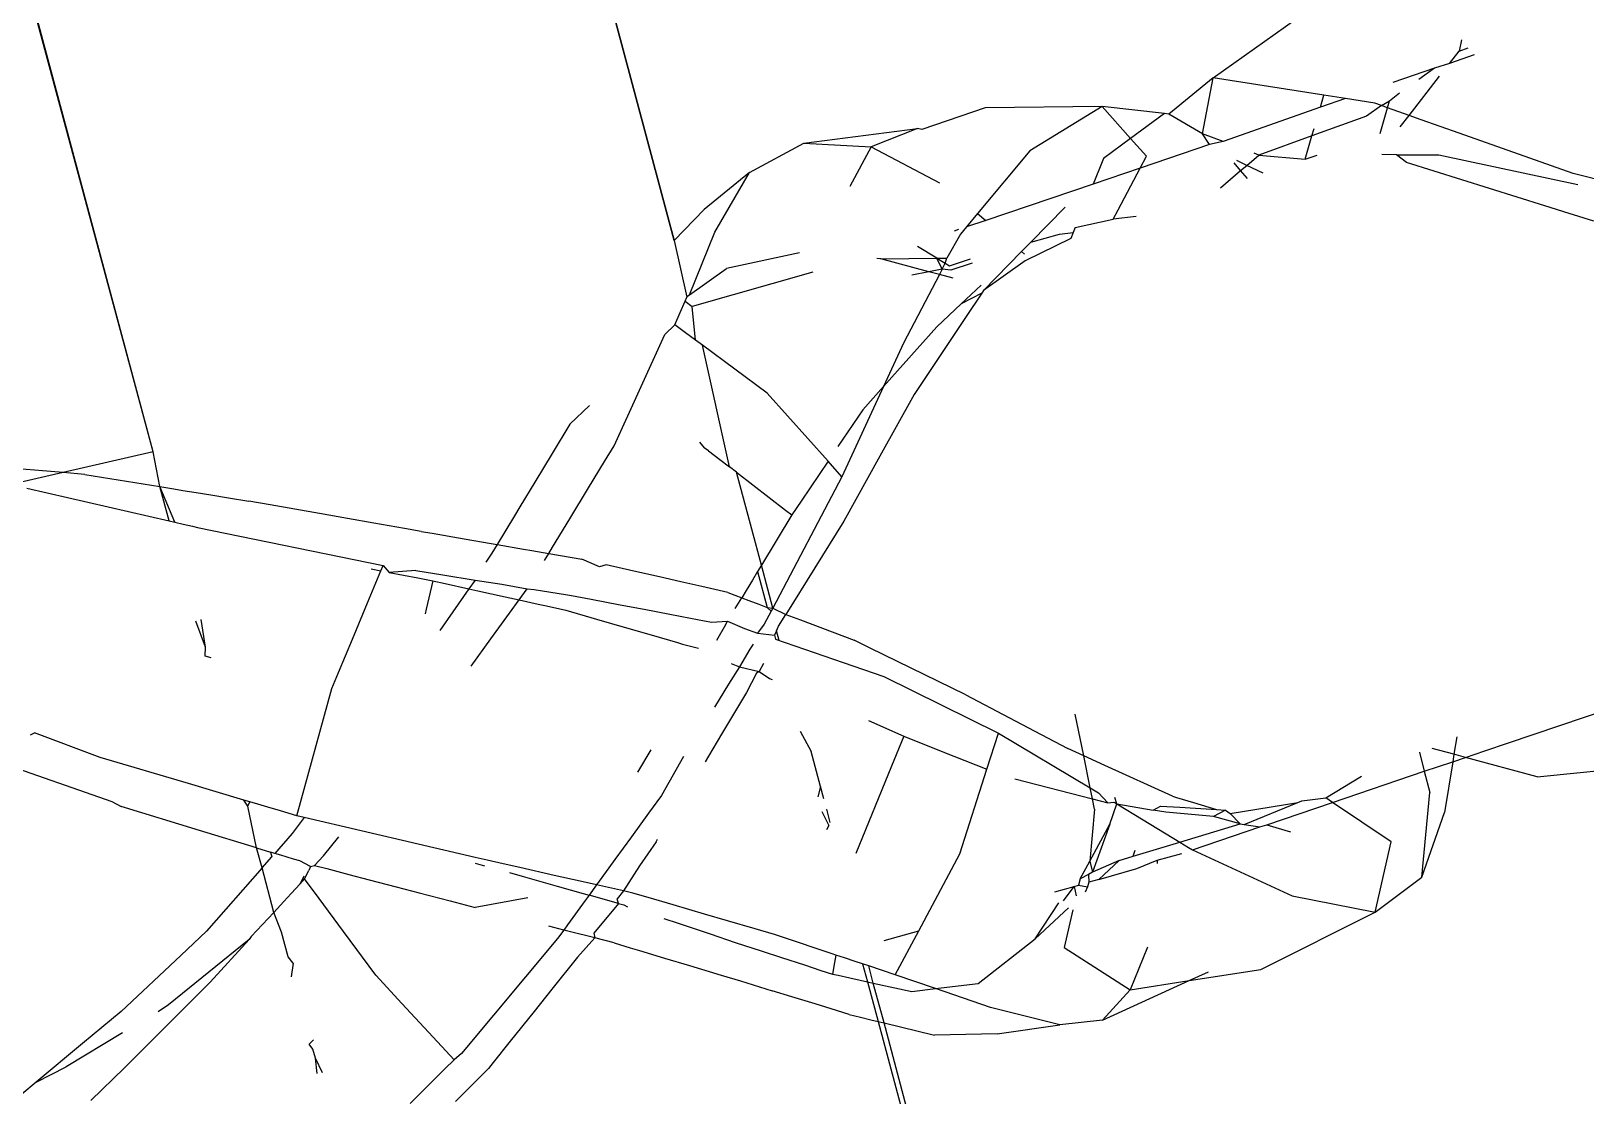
# Model space of a CAD drawing. Header units: inches. Extents: x 3324238 to 135265466, y -1036581 to 20094598.
# Drawn here: x 3354735.562 to 3354736.128, y -519091.493 to -519091.105 of the extents above; entities that cross this region are included whole.
import ezdxf

# ---------------------------------------------------------------- set-up
doc = ezdxf.new("R2010")
doc.units = ezdxf.units.IN
doc.header["$MEASUREMENT"] = 0

msp = doc.modelspace()

# ---------------------------------------------------------------- linework, layer by layer
for p, q in [((3354735.34453, -519089.49749, 0.00267), (3354735.79596, -519091.18153, 0.00267)), ((3354735.79596, -519091.18153, 0.00267), (3354735.34555, -519089.49752, 0.00267)), ((3354735.6064, -519091.2584, 0.00267), (3354735.14001, -519089.51456, 0.00267)), ((3354735.6064, -519091.2584, 0.00267), (3354735.13862, -519089.52008, 0.00267)), ((3354735.99191, -519091.12234, 0.00267), (3354736.02582, -519091.09842, 0.00267)), ((3354736.08226, -519091.10852, 0.00267), (3354736.08144, -519091.11268, 0.00267)), ((3354736.07794, -519091.11718, 0.00267), (3354736.08144, -519091.11268, 0.00267)), ((3354736.08689, -519091.11407, 0.00267), (3354736.07794, -519091.11718, 0.00267)), ((3354736.08144, -519091.11268, 0.00267), (3354736.08475, -519091.1115, 0.00267)), ((3354736.07251, -519091.11894, 0.00267), (3354736.05733, -519091.12409, 0.00267)), ((3354736.07251, -519091.11894, 0.00267), (3354736.06677, -519091.12297, 0.00267)), ((3354736.07794, -519091.11718, 0.00267), (3354736.07251, -519091.11894, 0.00267)), ((3354735.99191, -519091.12234, 0.00267), (3354735.9759, -519091.13557, 0.00267)), ((3354735.98805, -519091.14275, 0.00267), (3354735.99191, -519091.12234, 0.00267)), ((3354736.03222, -519091.12871, 0.00267), (3354735.99191, -519091.12234, 0.00267)), ((3354736.06321, -519091.13606, 0.00267), (3354736.07429, -519091.12185, 0.00267)), ((3354736.03096, -519091.13302, 0.00267), (3354736.03222, -519091.12871, 0.00267)), ((3354736.04004, -519091.12994, 0.00267), (3354736.03096, -519091.13302, 0.00267)), ((3354736.04004, -519091.12994, 0.00267), (3354736.03222, -519091.12871, 0.00267)), ((3354736.05073, -519091.13163, 0.00267), (3354736.04004, -519091.12994, 0.00267)), ((3354736.05318, -519091.1325, 0.00267), (3354736.05612, -519091.13082, 0.00267)), ((3354736.05542, -519091.1333, 0.00267), (3354736.05612, -519091.13082, 0.00267)), ((3354736.05612, -519091.13082, 0.00267), (3354736.05977, -519091.12788, 0.00267)), ((3354735.90899, -519091.13334, 0.00267), (3354735.886, -519091.1412, 0.00267)), ((3354735.95162, -519091.13282, 0.00267), (3354735.90899, -519091.13334, 0.00267)), ((3354735.95162, -519091.13282, 0.00267), (3354735.92524, -519091.14896, 0.00267)), ((3354735.96194, -519091.14445, 0.00267), (3354735.95162, -519091.13282, 0.00267)), ((3354735.97423, -519091.13538, 0.00267), (3354735.95162, -519091.13282, 0.00267)), ((3354735.97423, -519091.13538, 0.00267), (3354735.96194, -519091.14445, 0.00267)), ((3354735.9759, -519091.13557, 0.00267), (3354735.97423, -519091.13538, 0.00267)), ((3354735.98805, -519091.14275, 0.00267), (3354735.9759, -519091.13557, 0.00267)), ((3354736.03096, -519091.13302, 0.00267), (3354735.99562, -519091.14561, 0.00267)), ((3354736.04774, -519091.13632, 0.00267), (3354736.02791, -519091.14349, 0.00267)), ((3354736.05318, -519091.1325, 0.00267), (3354736.04774, -519091.13632, 0.00267)), ((3354736.05318, -519091.1325, 0.00267), (3354736.05073, -519091.13163, 0.00267)), ((3354736.05275, -519091.14268, 0.00267), (3354736.05542, -519091.1333, 0.00267)), ((3354736.05542, -519091.1333, 0.00267), (3354736.05318, -519091.1325, 0.00267)), ((3354736.06321, -519091.13606, 0.00267), (3354736.05542, -519091.1333, 0.00267)), ((3354736.05996, -519091.14023, 0.00267), (3354736.06321, -519091.13606, 0.00267)), ((3354736.06764, -519091.13763, 0.00267), (3354736.06321, -519091.13606, 0.00267)), ((3354735.84303, -519091.14611, 0.00267), (3354735.88439, -519091.14088, 0.00267)), ((3354735.88439, -519091.14088, 0.00267), (3354735.86762, -519091.14748, 0.00267)), ((3354735.886, -519091.1412, 0.00267), (3354735.88439, -519091.14088, 0.00267)), ((3354736.02791, -519091.14349, 0.00267), (3354736.0287, -519091.14078, 0.00267)), ((3354736.08144, -519091.14253, 0.00267), (3354736.06764, -519091.13763, 0.00267)), ((3354736.12285, -519091.15723, 0.00267), (3354736.08144, -519091.14253, 0.00267)), ((3354735.82336, -519091.15682, 0.00267), (3354735.84303, -519091.14611, 0.00267)), ((3354735.84303, -519091.14611, 0.00267), (3354735.86762, -519091.14748, 0.00267)), ((3354735.86762, -519091.14748, 0.00267), (3354735.85983, -519091.16191, 0.00267)), ((3354735.86762, -519091.14748, 0.00267), (3354735.89244, -519091.16058, 0.00267)), ((3354735.96194, -519091.14445, 0.00267), (3354735.95205, -519091.15175, 0.00267)), ((3354735.96767, -519091.15091, 0.00267), (3354735.96194, -519091.14445, 0.00267)), ((3354735.99069, -519091.14666, 0.00267), (3354735.9654, -519091.15523, 0.00267)), ((3354735.99562, -519091.14561, 0.00267), (3354735.98805, -519091.14275, 0.00267)), ((3354735.99069, -519091.14666, 0.00267), (3354735.98805, -519091.14275, 0.00267)), ((3354735.99562, -519091.14561, 0.00267), (3354735.99069, -519091.14666, 0.00267)), ((3354736.02791, -519091.14349, 0.00267), (3354736.00855, -519091.15048, 0.00267)), ((3354736.02544, -519091.15193, 0.00267), (3354736.02791, -519091.14349, 0.00267)), ((3354735.92524, -519091.14896, 0.00267), (3354735.9063, -519091.17172, 0.00267)), ((3354735.95205, -519091.15175, 0.00267), (3354735.94826, -519091.16103, 0.00267)), ((3354735.9654, -519091.15523, 0.00267), (3354735.96767, -519091.15091, 0.00267)), ((3354736.00194, -519091.15612, 0.00267), (3354735.99955, -519091.1533, 0.00267)), ((3354736.00417, -519091.15422, 0.00267), (3354736.00052, -519091.15248, 0.00267)), ((3354736.00417, -519091.15422, 0.00267), (3354736.00855, -519091.15048, 0.00267)), ((3354736.00855, -519091.15048, 0.00267), (3354736.00687, -519091.14985, 0.00267)), ((3354736.00855, -519091.15048, 0.00267), (3354736.02544, -519091.15193, 0.00267)), ((3354736.02544, -519091.15193, 0.00267), (3354736.02978, -519091.15046, 0.00267)), ((3354736.05867, -519091.15043, 0.00267), (3354736.05331, -519091.15031, 0.00267)), ((3354736.05867, -519091.15043, 0.00267), (3354736.06724, -519091.15042, 0.00267)), ((3354736.06233, -519091.15314, 0.00267), (3354736.05867, -519091.15043, 0.00267)), ((3354736.11263, -519091.16894, 0.00267), (3354736.06233, -519091.15314, 0.00267)), ((3354736.06724, -519091.15042, 0.00267), (3354736.07405, -519091.15041, 0.00267)), ((3354736.07405, -519091.15041, 0.00267), (3354736.12461, -519091.16124, 0.00267)), ((3354735.82336, -519091.15682, 0.00267), (3354735.80684, -519091.17029, 0.00267)), ((3354735.81066, -519091.17854, 0.00267), (3354735.82336, -519091.15682, 0.00267)), ((3354735.9654, -519091.15523, 0.00267), (3354735.94826, -519091.16103, 0.00267)), ((3354735.95746, -519091.17036, 0.00267), (3354735.9654, -519091.15523, 0.00267)), ((3354735.99461, -519091.16237, 0.00267), (3354736.00194, -519091.15612, 0.00267)), ((3354736.00194, -519091.15612, 0.00267), (3354736.00417, -519091.15422, 0.00267)), ((3354736.00443, -519091.15904, 0.00267), (3354736.00194, -519091.15612, 0.00267)), ((3354736.0102, -519091.15709, 0.00267), (3354736.00417, -519091.15422, 0.00267)), ((3354736.1369, -519091.16073, 0.00267), (3354736.12285, -519091.15723, 0.00267)), ((3354735.94826, -519091.16103, 0.00267), (3354735.90922, -519091.17426, 0.00267)), ((3354735.80684, -519091.17029, 0.00267), (3354735.79596, -519091.18153, 0.00267)), ((3354735.93813, -519091.1694, 0.00267), (3354735.92568, -519091.18213, 0.00267)), ((3354735.95564, -519091.17384, 0.00267), (3354735.95746, -519091.17036, 0.00267)), ((3354736.12151, -519091.17173, 0.00267), (3354736.11263, -519091.16894, 0.00267)), ((3354735.9063, -519091.17172, 0.00267), (3354735.90222, -519091.17663, 0.00267)), ((3354735.90922, -519091.17426, 0.00267), (3354735.90222, -519091.17663, 0.00267)), ((3354735.9063, -519091.17172, 0.00267), (3354735.90922, -519091.17426, 0.00267)), ((3354735.94179, -519091.17687, 0.00267), (3354735.95564, -519091.17384, 0.00267)), ((3354735.9639, -519091.17278, 0.00267), (3354735.95564, -519091.17384, 0.00267)), ((3354736.13047, -519091.17455, 0.00267), (3354736.12151, -519091.17173, 0.00267)), ((3354735.79596, -519091.18153, 0.00267), (3354735.80052, -519091.20212, 0.00267)), ((3354735.80155, -519091.20137, 0.00267), (3354735.81066, -519091.17854, 0.00267)), ((3354735.90006, -519091.17923, 0.00267), (3354735.89515, -519091.18797, 0.00267)), ((3354735.89939, -519091.17759, 0.00267), (3354735.89771, -519091.17816, 0.00267)), ((3354735.90222, -519091.17663, 0.00267), (3354735.90006, -519091.17923, 0.00267)), ((3354735.92568, -519091.18213, 0.00267), (3354735.92227, -519091.18561, 0.00267)), ((3354735.94018, -519091.18081, 0.00267), (3354735.92363, -519091.1889, 0.00267)), ((3354735.92568, -519091.18213, 0.00267), (3354735.93602, -519091.17927, 0.00267)), ((3354735.93602, -519091.17927, 0.00267), (3354735.94105, -519091.17867, 0.00267)), ((3354735.94105, -519091.17867, 0.00267), (3354735.94018, -519091.18081, 0.00267)), ((3354735.94179, -519091.17687, 0.00267), (3354735.94105, -519091.17867, 0.00267)), ((3354735.84155, -519091.18605, 0.00267), (3354735.81492, -519091.1917, 0.00267)), ((3354735.89145, -519091.18801, 0.00267), (3354735.88441, -519091.18377, 0.00267)), ((3354735.92227, -519091.18561, 0.00267), (3354735.90844, -519091.19975, 0.00267)), ((3354735.92227, -519091.18561, 0.00267), (3354735.92332, -519091.18652, 0.00267)), ((3354735.80155, -519091.20137, 0.00267), (3354735.81492, -519091.1917, 0.00267)), ((3354735.84638, -519091.19303, 0.00267), (3354735.8024, -519091.20553, 0.00267)), ((3354735.87113, -519091.18818, 0.00267), (3354735.86959, -519091.18807, 0.00267)), ((3354735.87113, -519091.18818, 0.00267), (3354735.89145, -519091.18801, 0.00267)), ((3354735.88855, -519091.19289, 0.00267), (3354735.87113, -519091.18818, 0.00267)), ((3354735.88855, -519091.19289, 0.00267), (3354735.88233, -519091.19413, 0.00267)), ((3354735.89343, -519091.19192, 0.00267), (3354735.88855, -519091.19289, 0.00267)), ((3354735.89238, -519091.19392, 0.00267), (3354735.88855, -519091.19289, 0.00267)), ((3354735.89145, -519091.18801, 0.00267), (3354735.89515, -519091.18797, 0.00267)), ((3354735.89343, -519091.19192, 0.00267), (3354735.89145, -519091.18801, 0.00267)), ((3354735.89145, -519091.18801, 0.00267), (3354735.89451, -519091.18985, 0.00267)), ((3354735.89343, -519091.19192, 0.00267), (3354735.89238, -519091.19392, 0.00267)), ((3354735.89343, -519091.19192, 0.00267), (3354735.89451, -519091.18985, 0.00267)), ((3354735.89649, -519091.19228, 0.00267), (3354735.89343, -519091.19192, 0.00267)), ((3354735.89451, -519091.18985, 0.00267), (3354735.89515, -519091.18797, 0.00267)), ((3354735.89451, -519091.18985, 0.00267), (3354735.89602, -519091.19075, 0.00267)), ((3354735.89602, -519091.19075, 0.00267), (3354735.90373, -519091.18821, 0.00267)), ((3354735.90435, -519091.18974, 0.00267), (3354735.89649, -519091.19228, 0.00267)), ((3354735.92363, -519091.1889, 0.00267), (3354735.90844, -519091.19975, 0.00267)), ((3354735.89238, -519091.19392, 0.00267), (3354735.87935, -519091.21884, 0.00267)), ((3354735.89743, -519091.19529, 0.00267), (3354735.89238, -519091.19392, 0.00267)), ((3354735.90764, -519091.1978, 0.00267), (3354735.90033, -519091.20461, 0.00267)), ((3354735.79809, -519091.20778, 0.00267), (3354735.79987, -519091.20364, 0.00267)), ((3354735.79987, -519091.20364, 0.00267), (3354735.80052, -519091.20212, 0.00267)), ((3354735.79987, -519091.20364, 0.00267), (3354735.8024, -519091.20553, 0.00267)), ((3354735.80155, -519091.20137, 0.00267), (3354735.80052, -519091.20212, 0.00267)), ((3354735.90033, -519091.20461, 0.00267), (3354735.89142, -519091.21291, 0.00267)), ((3354735.90782, -519091.20068, 0.00267), (3354735.90033, -519091.20461, 0.00267)), ((3354735.90782, -519091.20068, 0.00267), (3354735.90188, -519091.2096, 0.00267)), ((3354735.90844, -519091.19975, 0.00267), (3354735.90782, -519091.20068, 0.00267)), ((3354735.79616, -519091.21226, 0.00267), (3354735.79809, -519091.20778, 0.00267)), ((3354735.80366, -519091.2178, 0.00267), (3354735.8024, -519091.20553, 0.00267)), ((3354735.90188, -519091.2096, 0.00267), (3354735.88324, -519091.23759, 0.00267)), ((3354735.77403, -519091.25625, 0.00267), (3354735.79249, -519091.21573, 0.00267)), ((3354735.79249, -519091.21573, 0.00267), (3354735.79616, -519091.21226, 0.00267)), ((3354735.80008, -519091.21515, 0.00267), (3354735.79616, -519091.21226, 0.00267)), ((3354735.80366, -519091.2178, 0.00267), (3354735.80008, -519091.21515, 0.00267)), ((3354735.89142, -519091.21291, 0.00267), (3354735.87206, -519091.23468, 0.00267)), ((3354735.80618, -519091.21965, 0.00267), (3354735.80366, -519091.2178, 0.00267)), ((3354735.82978, -519091.23706, 0.00267), (3354735.80618, -519091.21965, 0.00267)), ((3354735.81602, -519091.2639, 0.00267), (3354735.80618, -519091.21965, 0.00267)), ((3354735.87935, -519091.21884, 0.00267), (3354735.87206, -519091.23468, 0.00267)), ((3354735.85189, -519091.26184, 0.00267), (3354735.82978, -519091.23706, 0.00267)), ((3354735.87206, -519091.23468, 0.00267), (3354735.85694, -519091.2675, 0.00267)), ((3354735.87206, -519091.23468, 0.00267), (3354735.86452, -519091.24315, 0.00267)), ((3354735.88324, -519091.23759, 0.00267), (3354735.87076, -519091.26003, 0.00267)), ((3354735.76513, -519091.24155, 0.00267), (3354735.75798, -519091.2483, 0.00267)), ((3354735.86452, -519091.24315, 0.00267), (3354735.8555, -519091.2565, 0.00267)), ((3354735.75798, -519091.2483, 0.00267), (3354735.75155, -519091.25896, 0.00267)), ((3354735.80515, -519091.25494, 0.00267), (3354735.80688, -519091.25689, 0.00267)), ((3354735.6064, -519091.2584, 0.00267), (3354735.57367, -519091.26596, 0.00267)), ((3354735.60883, -519091.27105, 0.00267), (3354735.6064, -519091.2584, 0.00267)), ((3354735.75155, -519091.25896, 0.00267), (3354735.7452, -519091.26948, 0.00267)), ((3354735.77059, -519091.26191, 0.00267), (3354735.77403, -519091.25625, 0.00267)), ((3354735.80845, -519091.25809, 0.00267), (3354735.80688, -519091.25689, 0.00267)), ((3354735.80845, -519091.25809, 0.00267), (3354735.8125, -519091.2612, 0.00267)), ((3354735.8125, -519091.2612, 0.00267), (3354735.81602, -519091.2639, 0.00267)), ((3354735.87076, -519091.26003, 0.00267), (3354735.85767, -519091.28356, 0.00267)), ((3354735.57367, -519091.26596, 0.00267), (3354735.52834, -519091.26232, 0.00267)), ((3354735.57367, -519091.26596, 0.00267), (3354735.55476, -519091.27033, 0.00267)), ((3354735.58153, -519091.26659, 0.00267), (3354735.57367, -519091.26596, 0.00267)), ((3354735.58153, -519091.26659, 0.00267), (3354735.60883, -519091.27105, 0.00267)), ((3354735.76475, -519091.27152, 0.00267), (3354735.77059, -519091.26191, 0.00267)), ((3354735.81856, -519091.26585, 0.00267), (3354735.81602, -519091.2639, 0.00267)), ((3354735.81856, -519091.26585, 0.00267), (3354735.83642, -519091.27956, 0.00267)), ((3354735.82411, -519091.28655, 0.00267), (3354735.81856, -519091.26585, 0.00267)), ((3354735.85189, -519091.26184, 0.00267), (3354735.8421, -519091.27632, 0.00267)), ((3354735.85694, -519091.2675, 0.00267), (3354735.85189, -519091.26184, 0.00267)), ((3354735.56041, -519091.27163, 0.00267), (3354735.61217, -519091.28349, 0.00267)), ((3354735.61217, -519091.28349, 0.00267), (3354735.60883, -519091.27105, 0.00267)), ((3354735.61433, -519091.28399, 0.00267), (3354735.60883, -519091.27105, 0.00267)), ((3354735.60883, -519091.27105, 0.00267), (3354735.61391, -519091.27188, 0.00267)), ((3354735.61391, -519091.27188, 0.00267), (3354735.61724, -519091.27242, 0.00267)), ((3354735.61724, -519091.27242, 0.00267), (3354735.62202, -519091.2732, 0.00267)), ((3354735.7452, -519091.26948, 0.00267), (3354735.73982, -519091.2784, 0.00267)), ((3354735.75793, -519091.28276, 0.00267), (3354735.76475, -519091.27152, 0.00267)), ((3354735.85694, -519091.2675, 0.00267), (3354735.83179, -519091.3152, 0.00267)), ((3354735.62202, -519091.2732, 0.00267), (3354735.62744, -519091.27409, 0.00267)), ((3354735.62744, -519091.27409, 0.00267), (3354735.63386, -519091.27514, 0.00267)), ((3354735.63386, -519091.27514, 0.00267), (3354735.64117, -519091.27633, 0.00267)), ((3354735.649, -519091.2777, 0.00267), (3354735.64117, -519091.27633, 0.00267)), ((3354735.65795, -519091.27927, 0.00267), (3354735.649, -519091.2777, 0.00267)), ((3354735.8421, -519091.27632, 0.00267), (3354735.83872, -519091.28132, 0.00267)), ((3354735.61217, -519091.28349, 0.00267), (3354735.61433, -519091.28399, 0.00267)), ((3354735.66685, -519091.28083, 0.00267), (3354735.65795, -519091.27927, 0.00267)), ((3354735.6771, -519091.28262, 0.00267), (3354735.66685, -519091.28083, 0.00267)), ((3354735.68672, -519091.28431, 0.00267), (3354735.6771, -519091.28262, 0.00267)), ((3354735.73784, -519091.28168, 0.00267), (3354735.73155, -519091.29211, 0.00267)), ((3354735.73982, -519091.2784, 0.00267), (3354735.73784, -519091.28168, 0.00267)), ((3354735.75165, -519091.29309, 0.00267), (3354735.75793, -519091.28276, 0.00267)), ((3354735.83872, -519091.28132, 0.00267), (3354735.82763, -519091.29966, 0.00267)), ((3354735.83642, -519091.27956, 0.00267), (3354735.83872, -519091.28132, 0.00267)), ((3354735.85767, -519091.28356, 0.00267), (3354735.83651, -519091.31753, 0.00267)), ((3354735.61433, -519091.28399, 0.00267), (3354735.61732, -519091.28467, 0.00267)), ((3354735.61732, -519091.28467, 0.00267), (3354735.62073, -519091.28545, 0.00267)), ((3354735.62073, -519091.28545, 0.00267), (3354735.62253, -519091.28587, 0.00267)), ((3354735.62253, -519091.28587, 0.00267), (3354735.69001, -519091.2997, 0.00267)), ((3354735.69788, -519091.28626, 0.00267), (3354735.68672, -519091.28431, 0.00267)), ((3354735.70392, -519091.28732, 0.00267), (3354735.69788, -519091.28626, 0.00267)), ((3354735.70392, -519091.28732, 0.00267), (3354735.70783, -519091.288, 0.00267)), ((3354735.70783, -519091.288, 0.00267), (3354735.71948, -519091.29002, 0.00267)), ((3354735.82763, -519091.29966, 0.00267), (3354735.82411, -519091.28655, 0.00267)), ((3354735.71948, -519091.29002, 0.00267), (3354735.72939, -519091.29173, 0.00267)), ((3354735.72939, -519091.29173, 0.00267), (3354735.73155, -519091.29211, 0.00267)), ((3354735.73155, -519091.29211, 0.00267), (3354735.72962, -519091.2953, 0.00267)), ((3354735.73155, -519091.29211, 0.00267), (3354735.74108, -519091.29376, 0.00267)), ((3354735.74108, -519091.29376, 0.00267), (3354735.7441, -519091.29428, 0.00267)), ((3354735.7441, -519091.29428, 0.00267), (3354735.75028, -519091.29535, 0.00267)), ((3354735.75028, -519091.29535, 0.00267), (3354735.75165, -519091.29309, 0.00267)), ((3354735.6892, -519091.30165, 0.00267), (3354735.69001, -519091.2997, 0.00267)), ((3354735.69001, -519091.2997, 0.00267), (3354735.69222, -519091.30224, 0.00267)), ((3354735.72962, -519091.2953, 0.00267), (3354735.72743, -519091.29854, 0.00267)), ((3354735.74875, -519091.29787, 0.00267), (3354735.75028, -519091.29535, 0.00267)), ((3354735.75028, -519091.29535, 0.00267), (3354735.76237, -519091.29745, 0.00267)), ((3354735.76877, -519091.30018, 0.00267), (3354735.76237, -519091.29745, 0.00267)), ((3354735.77114, -519091.29945, 0.00267), (3354735.76877, -519091.30018, 0.00267)), ((3354735.78128, -519091.30177, 0.00267), (3354735.77114, -519091.29945, 0.00267)), ((3354735.82763, -519091.29966, 0.00267), (3354735.82622, -519091.30198, 0.00267)), ((3354735.83179, -519091.3152, 0.00267), (3354735.82763, -519091.29966, 0.00267)), ((3354735.68495, -519091.31189, 0.00267), (3354735.6892, -519091.30165, 0.00267)), ((3354735.68572, -519091.30098, 0.00267), (3354735.6892, -519091.30165, 0.00267)), ((3354735.70199, -519091.30161, 0.00267), (3354735.69222, -519091.30224, 0.00267)), ((3354735.69222, -519091.30224, 0.00267), (3354735.7027, -519091.30427, 0.00267)), ((3354735.70199, -519091.30161, 0.00267), (3354735.71182, -519091.30317, 0.00267)), ((3354735.7027, -519091.30427, 0.00267), (3354735.70812, -519091.30531, 0.00267)), ((3354735.70812, -519091.30531, 0.00267), (3354735.70576, -519091.31567, 0.00267)), ((3354735.70812, -519091.30531, 0.00267), (3354735.71265, -519091.30631, 0.00267)), ((3354735.71182, -519091.30317, 0.00267), (3354735.7235, -519091.30502, 0.00267)), ((3354735.71265, -519091.30631, 0.00267), (3354735.72126, -519091.30821, 0.00267)), ((3354735.7235, -519091.30502, 0.00267), (3354735.72126, -519091.30821, 0.00267)), ((3354735.7235, -519091.30502, 0.00267), (3354735.73329, -519091.30658, 0.00267)), ((3354735.73329, -519091.30658, 0.00267), (3354735.74243, -519091.30826, 0.00267)), ((3354735.79061, -519091.3039, 0.00267), (3354735.78128, -519091.30177, 0.00267)), ((3354735.79832, -519091.30566, 0.00267), (3354735.79061, -519091.3039, 0.00267)), ((3354735.806, -519091.30742, 0.00267), (3354735.79832, -519091.30566, 0.00267)), ((3354735.82435, -519091.30508, 0.00267), (3354735.82206, -519091.30886, 0.00267)), ((3354735.82622, -519091.30198, 0.00267), (3354735.82435, -519091.30508, 0.00267)), ((3354735.82622, -519091.30198, 0.00267), (3354735.8297, -519091.31496, 0.00267)), ((3354735.67888, -519091.32648, 0.00267), (3354735.68495, -519091.31189, 0.00267)), ((3354735.72126, -519091.30821, 0.00267), (3354735.71536, -519091.31661, 0.00267)), ((3354735.72126, -519091.30821, 0.00267), (3354735.72455, -519091.30894, 0.00267)), ((3354735.72455, -519091.30894, 0.00267), (3354735.73449, -519091.31113, 0.00267)), ((3354735.73449, -519091.31113, 0.00267), (3354735.73955, -519091.31224, 0.00267)), ((3354735.73605, -519091.31706, 0.00267), (3354735.73955, -519091.31224, 0.00267)), ((3354735.73955, -519091.31224, 0.00267), (3354735.74243, -519091.30826, 0.00267)), ((3354735.73955, -519091.31224, 0.00267), (3354735.74644, -519091.31376, 0.00267)), ((3354735.74243, -519091.30826, 0.00267), (3354735.74501, -519091.30844, 0.00267)), ((3354735.74501, -519091.30844, 0.00267), (3354735.74804, -519091.30892, 0.00267)), ((3354735.74804, -519091.30892, 0.00267), (3354735.75633, -519091.31024, 0.00267)), ((3354735.75633, -519091.31024, 0.00267), (3354735.75858, -519091.3106, 0.00267)), ((3354735.75858, -519091.3106, 0.00267), (3354735.76576, -519091.31197, 0.00267)), ((3354735.76576, -519091.31197, 0.00267), (3354735.77633, -519091.314, 0.00267)), ((3354735.8123, -519091.30886, 0.00267), (3354735.806, -519091.30742, 0.00267)), ((3354735.81543, -519091.30957, 0.00267), (3354735.8123, -519091.30886, 0.00267)), ((3354735.81543, -519091.30957, 0.00267), (3354735.82048, -519091.31148, 0.00267)), ((3354735.81813, -519091.31536, 0.00267), (3354735.82048, -519091.31148, 0.00267)), ((3354735.82206, -519091.30886, 0.00267), (3354735.82048, -519091.31148, 0.00267)), ((3354735.82048, -519091.31148, 0.00267), (3354735.82302, -519091.31243, 0.00267)), ((3354735.70576, -519091.31567, 0.00267), (3354735.70539, -519091.31731, 0.00267)), ((3354735.71536, -519091.31661, 0.00267), (3354735.71064, -519091.32332, 0.00267)), ((3354735.72924, -519091.32643, 0.00267), (3354735.73605, -519091.31706, 0.00267)), ((3354735.74644, -519091.31376, 0.00267), (3354735.74953, -519091.31444, 0.00267)), ((3354735.74953, -519091.31444, 0.00267), (3354735.75647, -519091.31597, 0.00267)), ((3354735.75647, -519091.31597, 0.00267), (3354735.76771, -519091.31923, 0.00267)), ((3354735.77633, -519091.314, 0.00267), (3354735.785, -519091.31567, 0.00267)), ((3354735.785, -519091.31567, 0.00267), (3354735.7943, -519091.31745, 0.00267)), ((3354735.7943, -519091.31745, 0.00267), (3354735.80187, -519091.31891, 0.00267)), ((3354735.82302, -519091.31243, 0.00267), (3354735.8267, -519091.31383, 0.00267)), ((3354735.8267, -519091.31383, 0.00267), (3354735.8297, -519091.31496, 0.00267)), ((3354735.83119, -519091.31634, 0.00267), (3354735.82867, -519091.32111, 0.00267)), ((3354735.8297, -519091.31496, 0.00267), (3354735.83119, -519091.31634, 0.00267)), ((3354735.8297, -519091.31496, 0.00267), (3354735.83179, -519091.3152, 0.00267)), ((3354735.83179, -519091.3152, 0.00267), (3354735.83119, -519091.31634, 0.00267)), ((3354735.83179, -519091.3152, 0.00267), (3354735.83651, -519091.31753, 0.00267)), ((3354735.83383, -519091.32183, 0.00267), (3354735.83651, -519091.31753, 0.00267)), ((3354735.83651, -519091.31753, 0.00267), (3354735.84186, -519091.31955, 0.00267)), ((3354735.62539, -519091.32938, 0.00267), (3354735.62195, -519091.31997, 0.00267)), ((3354735.62539, -519091.32938, 0.00267), (3354735.62382, -519091.31941, 0.00267)), ((3354735.76771, -519091.31923, 0.00267), (3354735.77862, -519091.32239, 0.00267)), ((3354735.77862, -519091.32239, 0.00267), (3354735.7875, -519091.32497, 0.00267)), ((3354735.80187, -519091.31891, 0.00267), (3354735.80952, -519091.32038, 0.00267)), ((3354735.80952, -519091.32038, 0.00267), (3354735.8153, -519091.32002, 0.00267)), ((3354735.81455, -519091.32134, 0.00267), (3354735.81133, -519091.32706, 0.00267)), ((3354735.81455, -519091.32134, 0.00267), (3354735.8153, -519091.32002, 0.00267)), ((3354735.8153, -519091.32002, 0.00267), (3354735.82153, -519091.32268, 0.00267)), ((3354735.82153, -519091.32268, 0.00267), (3354735.82619, -519091.32429, 0.00267)), ((3354735.82867, -519091.32111, 0.00267), (3354735.82619, -519091.32429, 0.00267)), ((3354735.83312, -519091.32351, 0.00267), (3354735.83243, -519091.32513, 0.00267)), ((3354735.83312, -519091.32351, 0.00267), (3354735.83383, -519091.32183, 0.00267)), ((3354735.83405, -519091.327, 0.00267), (3354735.83312, -519091.32351, 0.00267)), ((3354735.84186, -519091.31955, 0.00267), (3354735.86133, -519091.3269, 0.00267)), ((3354735.67385, -519091.33859, 0.00267), (3354735.67888, -519091.32648, 0.00267)), ((3354735.72203, -519091.33636, 0.00267), (3354735.72924, -519091.32643, 0.00267)), ((3354735.7875, -519091.32497, 0.00267), (3354735.7971, -519091.32775, 0.00267)), ((3354735.7971, -519091.32775, 0.00267), (3354735.79899, -519091.3283, 0.00267)), ((3354735.79899, -519091.3283, 0.00267), (3354735.8048, -519091.32985, 0.00267)), ((3354735.8246, -519091.32834, 0.00267), (3354735.82345, -519091.33021, 0.00267)), ((3354735.82619, -519091.32429, 0.00267), (3354735.83243, -519091.32513, 0.00267)), ((3354735.83243, -519091.32513, 0.00267), (3354735.83281, -519091.32657, 0.00267)), ((3354735.83281, -519091.32657, 0.00267), (3354735.85743, -519091.33505, 0.00267)), ((3354735.86698, -519091.32966, 0.00267), (3354735.86133, -519091.3269, 0.00267)), ((3354735.62537, -519091.33273, 0.00267), (3354735.62539, -519091.32938, 0.00267)), ((3354735.62754, -519091.33328, 0.00267), (3354735.62537, -519091.33273, 0.00267)), ((3354735.82345, -519091.33021, 0.00267), (3354735.81972, -519091.33653, 0.00267)), ((3354735.90195, -519091.34672, 0.00267), (3354735.86698, -519091.32966, 0.00267)), ((3354735.67144, -519091.34441, 0.00267), (3354735.67385, -519091.33859, 0.00267)), ((3354735.81972, -519091.33653, 0.00267), (3354735.81564, -519091.34294, 0.00267)), ((3354735.81667, -519091.33532, 0.00267), (3354735.81972, -519091.33653, 0.00267)), ((3354735.81972, -519091.33653, 0.00267), (3354735.82684, -519091.33827, 0.00267)), ((3354735.82581, -519091.33894, 0.00267), (3354735.82224, -519091.34594, 0.00267)), ((3354735.82684, -519091.33827, 0.00267), (3354735.82581, -519091.33894, 0.00267)), ((3354735.82844, -519091.33543, 0.00267), (3354735.82684, -519091.33827, 0.00267)), ((3354735.82684, -519091.33827, 0.00267), (3354735.83064, -519091.34086, 0.00267)), ((3354735.85743, -519091.33505, 0.00267), (3354735.87212, -519091.34011, 0.00267)), ((3354735.87212, -519091.34011, 0.00267), (3354735.91385, -519091.36073, 0.00267)), ((3354735.65871, -519091.39074, 0.00267), (3354735.67144, -519091.34441, 0.00267)), ((3354735.81564, -519091.34294, 0.00267), (3354735.81054, -519091.35125, 0.00267)), ((3354735.82224, -519091.34594, 0.00267), (3354735.81826, -519091.35259, 0.00267)), ((3354735.83064, -519091.34086, 0.00267), (3354735.83159, -519091.34124, 0.00267)), ((3354735.90195, -519091.34672, 0.00267), (3354735.92457, -519091.35865, 0.00267)), ((3354736.09935, -519091.36422, 0.00267), (3354736.13631, -519091.3517, 0.00267)), ((3354735.81826, -519091.35259, 0.00267), (3354735.81317, -519091.36108, 0.00267)), ((3354735.86656, -519091.35615, 0.00267), (3354735.87946, -519091.36178, 0.00267)), ((3354735.94488, -519091.36894, 0.00267), (3354735.94181, -519091.35375, 0.00267)), ((3354735.5618, -519091.36134, 0.00267), (3354735.56327, -519091.3606, 0.00267)), ((3354735.58719, -519091.36956, 0.00267), (3354735.56327, -519091.3606, 0.00267)), ((3354735.81317, -519091.36108, 0.00267), (3354735.80835, -519091.36913, 0.00267)), ((3354735.84178, -519091.36001, 0.00267), (3354735.84579, -519091.36741, 0.00267)), ((3354735.87946, -519091.36178, 0.00267), (3354735.87496, -519091.37276, 0.00267)), ((3354735.87946, -519091.36178, 0.00267), (3354735.89364, -519091.36744, 0.00267)), ((3354735.90966, -519091.37384, 0.00267), (3354735.91385, -519091.36073, 0.00267)), ((3354735.91385, -519091.36073, 0.00267), (3354735.94724, -519091.3806, 0.00267)), ((3354735.92457, -519091.35865, 0.00267), (3354735.93915, -519091.36633, 0.00267)), ((3354736.08058, -519091.36208, 0.00267), (3354736.07954, -519091.3684, 0.00267)), ((3354735.78746, -519091.36678, 0.00267), (3354735.78263, -519091.37492, 0.00267)), ((3354735.84919, -519091.38008, 0.00267), (3354735.84579, -519091.36741, 0.00267)), ((3354735.89364, -519091.36744, 0.00267), (3354735.90966, -519091.37384, 0.00267)), ((3354735.94488, -519091.36894, 0.00267), (3354735.93915, -519091.36633, 0.00267)), ((3354736.06697, -519091.36768, 0.00267), (3354736.06877, -519091.37458, 0.00267)), ((3354736.07954, -519091.3684, 0.00267), (3354736.07157, -519091.36624, 0.00267)), ((3354736.07954, -519091.3684, 0.00267), (3354736.0791, -519091.37108, 0.00267)), ((3354736.0837, -519091.36952, 0.00267), (3354736.07954, -519091.3684, 0.00267)), ((3354736.0837, -519091.36952, 0.00267), (3354736.09076, -519091.36713, 0.00267)), ((3354736.09076, -519091.36713, 0.00267), (3354736.09935, -519091.36422, 0.00267)), ((3354735.54545, -519091.36956, 0.00267), (3354735.59138, -519091.3855, 0.00267)), ((3354735.61926, -519091.37906, 0.00267), (3354735.58719, -519091.36956, 0.00267)), ((3354735.79934, -519091.36914, 0.00267), (3354735.79396, -519091.37867, 0.00267)), ((3354735.80835, -519091.36913, 0.00267), (3354735.80716, -519091.37113, 0.00267)), ((3354735.87496, -519091.37276, 0.00267), (3354735.86196, -519091.40446, 0.00267)), ((3354735.89985, -519091.4046, 0.00267), (3354735.90966, -519091.37384, 0.00267)), ((3354735.95257, -519091.37245, 0.00267), (3354735.94488, -519091.36894, 0.00267)), ((3354735.94724, -519091.3806, 0.00267), (3354735.94488, -519091.36894, 0.00267)), ((3354735.97712, -519091.38364, 0.00267), (3354735.95257, -519091.37245, 0.00267)), ((3354736.06877, -519091.37458, 0.00267), (3354736.0791, -519091.37108, 0.00267)), ((3354736.0791, -519091.37108, 0.00267), (3354736.07605, -519091.38956, 0.00267)), ((3354736.0791, -519091.37108, 0.00267), (3354736.0837, -519091.36952, 0.00267)), ((3354736.10977, -519091.37656, 0.00267), (3354736.0837, -519091.36952, 0.00267)), ((3354736.10977, -519091.37656, 0.00267), (3354736.14833, -519091.37276, 0.00267)), ((3354735.63938, -519091.38502, 0.00267), (3354735.61926, -519091.37906, 0.00267)), ((3354735.79396, -519091.37867, 0.00267), (3354735.79129, -519091.3834, 0.00267)), ((3354735.84919, -519091.38008, 0.00267), (3354735.84819, -519091.38392, 0.00267)), ((3354735.8504, -519091.38461, 0.00267), (3354735.84919, -519091.38008, 0.00267)), ((3354735.91977, -519091.37734, 0.00267), (3354735.94806, -519091.38464, 0.00267)), ((3354736.03292, -519091.38422, 0.00267), (3354736.04591, -519091.37636, 0.00267)), ((3354736.03541, -519091.38588, 0.00267), (3354736.06877, -519091.37458, 0.00267)), ((3354736.06877, -519091.37458, 0.00267), (3354736.07076, -519091.38225, 0.00267)), ((3354735.59138, -519091.3855, 0.00267), (3354735.59473, -519091.38738, 0.00267)), ((3354735.64089, -519091.38731, 0.00267), (3354735.63938, -519091.38502, 0.00267)), ((3354735.64159, -519091.38567, 0.00267), (3354735.63938, -519091.38502, 0.00267)), ((3354735.64089, -519091.38731, 0.00267), (3354735.64159, -519091.38567, 0.00267)), ((3354735.64447, -519091.38652, 0.00267), (3354735.64159, -519091.38567, 0.00267)), ((3354735.79129, -519091.3834, 0.00267), (3354735.78663, -519091.38982, 0.00267)), ((3354735.94724, -519091.3806, 0.00267), (3354735.95021, -519091.38237, 0.00267)), ((3354735.94806, -519091.38464, 0.00267), (3354735.94724, -519091.3806, 0.00267)), ((3354735.94806, -519091.38464, 0.00267), (3354735.95362, -519091.38608, 0.00267)), ((3354735.94882, -519091.3884, 0.00267), (3354735.94806, -519091.38464, 0.00267)), ((3354735.95021, -519091.38237, 0.00267), (3354735.95362, -519091.38608, 0.00267)), ((3354735.95692, -519091.38643, 0.00267), (3354735.95619, -519091.38408, 0.00267)), ((3354735.97712, -519091.38364, 0.00267), (3354735.9786, -519091.38409, 0.00267)), ((3354735.9786, -519091.38409, 0.00267), (3354735.98485, -519091.38597, 0.00267)), ((3354736.02273, -519091.38591, 0.00267), (3354736.02427, -519091.38527, 0.00267)), ((3354736.02427, -519091.38527, 0.00267), (3354736.03292, -519091.38422, 0.00267)), ((3354736.03541, -519091.38588, 0.00267), (3354736.03292, -519091.38422, 0.00267)), ((3354736.06792, -519091.41303, 0.00267), (3354736.07076, -519091.38225, 0.00267)), ((3354735.62331, -519091.39609, 0.00267), (3354735.59473, -519091.38738, 0.00267)), ((3354735.64404, -519091.4024, 0.00267), (3354735.64089, -519091.38731, 0.00267)), ((3354735.64811, -519091.3876, 0.00267), (3354735.64447, -519091.38652, 0.00267)), ((3354735.65278, -519091.38898, 0.00267), (3354735.64811, -519091.3876, 0.00267)), ((3354735.65871, -519091.39074, 0.00267), (3354735.65278, -519091.38898, 0.00267)), ((3354735.66137, -519091.3914, 0.00267), (3354735.65871, -519091.39074, 0.00267)), ((3354735.66137, -519091.3914, 0.00267), (3354735.65954, -519091.39385, 0.00267)), ((3354735.72358, -519091.40595, 0.00267), (3354735.66137, -519091.3914, 0.00267)), ((3354735.78663, -519091.38982, 0.00267), (3354735.78039, -519091.3984, 0.00267)), ((3354735.8496, -519091.38919, 0.00267), (3354735.85213, -519091.3943, 0.00267)), ((3354735.85269, -519091.39317, 0.00267), (3354735.85141, -519091.3884, 0.00267)), ((3354735.94882, -519091.3884, 0.00267), (3354735.94708, -519091.4072, 0.00267)), ((3354735.95362, -519091.38608, 0.00267), (3354735.95587, -519091.3858, 0.00267)), ((3354735.95438, -519091.39386, 0.00267), (3354735.95692, -519091.38643, 0.00267)), ((3354735.95587, -519091.3858, 0.00267), (3354735.95692, -519091.38643, 0.00267)), ((3354735.95692, -519091.38643, 0.00267), (3354735.97019, -519091.38869, 0.00267)), ((3354735.95692, -519091.38643, 0.00267), (3354735.96645, -519091.3922, 0.00267)), ((3354735.97019, -519091.38869, 0.00267), (3354735.97285, -519091.38724, 0.00267)), ((3354735.9747, -519091.38941, 0.00267), (3354735.97019, -519091.38869, 0.00267)), ((3354735.97285, -519091.38724, 0.00267), (3354735.97985, -519091.38766, 0.00267)), ((3354735.99213, -519091.39098, 0.00267), (3354735.9747, -519091.38941, 0.00267)), ((3354735.97985, -519091.38766, 0.00267), (3354735.99314, -519091.38846, 0.00267)), ((3354735.98485, -519091.38597, 0.00267), (3354735.99314, -519091.38846, 0.00267)), ((3354735.99642, -519091.38866, 0.00267), (3354735.99213, -519091.39098, 0.00267)), ((3354736.00175, -519091.39368, 0.00267), (3354735.99213, -519091.39098, 0.00267)), ((3354735.99314, -519091.38846, 0.00267), (3354735.99642, -519091.38866, 0.00267)), ((3354735.99642, -519091.38866, 0.00267), (3354735.99816, -519091.38998, 0.00267)), ((3354735.99816, -519091.38998, 0.00267), (3354736.02273, -519091.38591, 0.00267)), ((3354735.99816, -519091.38998, 0.00267), (3354736.00175, -519091.39368, 0.00267)), ((3354736.00327, -519091.39392, 0.00267), (3354736.02273, -519091.38591, 0.00267)), ((3354736.01147, -519091.39399, 0.00267), (3354736.03541, -519091.38588, 0.00267)), ((3354736.05676, -519091.40019, 0.00267), (3354736.03541, -519091.38588, 0.00267)), ((3354736.06792, -519091.41303, 0.00267), (3354736.07605, -519091.38956, 0.00267)), ((3354735.64404, -519091.4024, 0.00267), (3354735.62331, -519091.39609, 0.00267)), ((3354735.65954, -519091.39385, 0.00267), (3354735.65702, -519091.39721, 0.00267)), ((3354735.85213, -519091.3943, 0.00267), (3354735.85137, -519091.39581, 0.00267)), ((3354735.94708, -519091.4072, 0.00267), (3354735.95438, -519091.39386, 0.00267)), ((3354735.95438, -519091.39386, 0.00267), (3354735.9481, -519091.41131, 0.00267)), ((3354735.96645, -519091.3922, 0.00267), (3354735.97986, -519091.40032, 0.00267)), ((3354735.97986, -519091.40032, 0.00267), (3354736.00175, -519091.39368, 0.00267)), ((3354735.98449, -519091.40313, 0.00267), (3354736.009, -519091.39483, 0.00267)), ((3354736.00175, -519091.39368, 0.00267), (3354736.00327, -519091.39392, 0.00267)), ((3354736.00327, -519091.39392, 0.00267), (3354736.009, -519091.39483, 0.00267)), ((3354736.009, -519091.39483, 0.00267), (3354736.01147, -519091.39399, 0.00267)), ((3354736.01147, -519091.39399, 0.00267), (3354736.02005, -519091.39657, 0.00267)), ((3354735.64601, -519091.40973, 0.00267), (3354735.64404, -519091.4024, 0.00267)), ((3354735.64404, -519091.4024, 0.00267), (3354735.64911, -519091.40394, 0.00267)), ((3354735.65217, -519091.40273, 0.00267), (3354735.65068, -519091.40442, 0.00267)), ((3354735.65544, -519091.399, 0.00267), (3354735.65217, -519091.40273, 0.00267)), ((3354735.65702, -519091.39721, 0.00267), (3354735.65544, -519091.399, 0.00267)), ((3354735.66833, -519091.40527, 0.00267), (3354735.6739, -519091.39843, 0.00267)), ((3354735.78039, -519091.3984, 0.00267), (3354735.77438, -519091.40668, 0.00267)), ((3354735.78942, -519091.40023, 0.00267), (3354735.78327, -519091.40896, 0.00267)), ((3354735.78942, -519091.40023, 0.00267), (3354735.78987, -519091.39925, 0.00267)), ((3354735.96285, -519091.40548, 0.00267), (3354735.97986, -519091.40032, 0.00267)), ((3354735.97986, -519091.40032, 0.00267), (3354735.98304, -519091.40225, 0.00267)), ((3354735.98304, -519091.40225, 0.00267), (3354735.98449, -519091.40313, 0.00267)), ((3354736.05085, -519091.42578, 0.00267), (3354736.05676, -519091.40019, 0.00267)), ((3354735.64601, -519091.40973, 0.00267), (3354735.64957, -519091.40567, 0.00267)), ((3354735.64911, -519091.40394, 0.00267), (3354735.64957, -519091.40567, 0.00267)), ((3354735.65068, -519091.40442, 0.00267), (3354735.64911, -519091.40394, 0.00267)), ((3354735.65279, -519091.40507, 0.00267), (3354735.65068, -519091.40442, 0.00267)), ((3354735.65743, -519091.40648, 0.00267), (3354735.65279, -519091.40507, 0.00267)), ((3354735.65973, -519091.40718, 0.00267), (3354735.65743, -519091.40648, 0.00267)), ((3354735.66367, -519091.40924, 0.00267), (3354735.65973, -519091.40718, 0.00267)), ((3354735.66509, -519091.40881, 0.00267), (3354735.66833, -519091.40527, 0.00267)), ((3354735.72789, -519091.40692, 0.00267), (3354735.72358, -519091.40595, 0.00267)), ((3354735.72359, -519091.40799, 0.00267), (3354735.72694, -519091.4089, 0.00267)), ((3354735.73368, -519091.40822, 0.00267), (3354735.72789, -519091.40692, 0.00267)), ((3354735.73982, -519091.40961, 0.00267), (3354735.73368, -519091.40822, 0.00267)), ((3354735.77438, -519091.40668, 0.00267), (3354735.77216, -519091.40972, 0.00267)), ((3354735.88489, -519091.43255, 0.00267), (3354735.89985, -519091.4046, 0.00267)), ((3354735.94353, -519091.41367, 0.00267), (3354735.94708, -519091.4072, 0.00267)), ((3354735.94708, -519091.4072, 0.00267), (3354735.9481, -519091.41131, 0.00267)), ((3354735.95774, -519091.40704, 0.00267), (3354735.9481, -519091.41131, 0.00267)), ((3354735.95774, -519091.40704, 0.00267), (3354735.95033, -519091.41394, 0.00267)), ((3354735.95774, -519091.40704, 0.00267), (3354735.96285, -519091.40548, 0.00267)), ((3354735.96285, -519091.40548, 0.00267), (3354735.96362, -519091.40329, 0.00267)), ((3354735.96425, -519091.40998, 0.00267), (3354735.97163, -519091.40695, 0.00267)), ((3354735.97163, -519091.40695, 0.00267), (3354735.97158, -519091.40806, 0.00267)), ((3354735.97163, -519091.40695, 0.00267), (3354735.98054, -519091.40447, 0.00267)), ((3354735.98449, -519091.40313, 0.00267), (3354736.02065, -519091.41982, 0.00267)), ((3354735.64601, -519091.40973, 0.00267), (3354735.6258, -519091.43271, 0.00267)), ((3354735.65033, -519091.42587, 0.00267), (3354735.64601, -519091.40973, 0.00267)), ((3354735.66122, -519091.41266, 0.00267), (3354735.65982, -519091.41548, 0.00267)), ((3354735.65982, -519091.41548, 0.00267), (3354735.66149, -519091.41365, 0.00267)), ((3354735.66149, -519091.41365, 0.00267), (3354735.66297, -519091.41064, 0.00267)), ((3354735.66677, -519091.42081, 0.00267), (3354735.66149, -519091.41365, 0.00267)), ((3354735.66367, -519091.40924, 0.00267), (3354735.66297, -519091.41064, 0.00267)), ((3354735.66367, -519091.40924, 0.00267), (3354735.66509, -519091.40881, 0.00267)), ((3354735.66509, -519091.40881, 0.00267), (3354735.66957, -519091.40998, 0.00267)), ((3354735.66957, -519091.40998, 0.00267), (3354735.67755, -519091.41207, 0.00267)), ((3354735.67755, -519091.41207, 0.00267), (3354735.685, -519091.41401, 0.00267)), ((3354735.685, -519091.41401, 0.00267), (3354735.69475, -519091.41656, 0.00267)), ((3354735.73599, -519091.41139, 0.00267), (3354735.74063, -519091.4127, 0.00267)), ((3354735.75229, -519091.41242, 0.00267), (3354735.73982, -519091.40961, 0.00267)), ((3354735.74063, -519091.4127, 0.00267), (3354735.75333, -519091.41631, 0.00267)), ((3354735.76168, -519091.41453, 0.00267), (3354735.75229, -519091.41242, 0.00267)), ((3354735.77216, -519091.40972, 0.00267), (3354735.76769, -519091.41588, 0.00267)), ((3354735.78327, -519091.40896, 0.00267), (3354735.77745, -519091.41808, 0.00267)), ((3354735.94353, -519091.41367, 0.00267), (3354735.94299, -519091.41603, 0.00267)), ((3354735.94662, -519091.41207, 0.00267), (3354735.94353, -519091.41367, 0.00267)), ((3354735.9481, -519091.41131, 0.00267), (3354735.94662, -519091.41207, 0.00267)), ((3354735.94662, -519091.41207, 0.00267), (3354735.94679, -519091.41495, 0.00267)), ((3354735.95033, -519091.41394, 0.00267), (3354735.94679, -519091.41495, 0.00267)), ((3354735.95033, -519091.41394, 0.00267), (3354735.96425, -519091.40998, 0.00267)), ((3354736.05085, -519091.42578, 0.00267), (3354736.06792, -519091.41303, 0.00267)), ((3354735.65655, -519091.41907, 0.00267), (3354735.65391, -519091.42195, 0.00267)), ((3354735.65982, -519091.41548, 0.00267), (3354735.65655, -519091.41907, 0.00267)), ((3354735.69475, -519091.41656, 0.00267), (3354735.70321, -519091.41876, 0.00267)), ((3354735.70321, -519091.41876, 0.00267), (3354735.71438, -519091.42168, 0.00267)), ((3354735.75333, -519091.41631, 0.00267), (3354735.76286, -519091.41901, 0.00267)), ((3354735.76769, -519091.41588, 0.00267), (3354735.76168, -519091.41453, 0.00267)), ((3354735.76286, -519091.41901, 0.00267), (3354735.76498, -519091.41961, 0.00267)), ((3354735.76498, -519091.41961, 0.00267), (3354735.76354, -519091.42159, 0.00267)), ((3354735.76769, -519091.41588, 0.00267), (3354735.76498, -519091.41961, 0.00267)), ((3354735.77562, -519091.42263, 0.00267), (3354735.76498, -519091.41961, 0.00267)), ((3354735.77421, -519091.41735, 0.00267), (3354735.76769, -519091.41588, 0.00267)), ((3354735.77745, -519091.41808, 0.00267), (3354735.77421, -519091.41735, 0.00267)), ((3354735.77745, -519091.41808, 0.00267), (3354735.77516, -519091.4209, 0.00267)), ((3354735.78086, -519091.41885, 0.00267), (3354735.77745, -519091.41808, 0.00267)), ((3354735.78642, -519091.42047, 0.00267), (3354735.78086, -519091.41885, 0.00267)), ((3354735.93443, -519091.41846, 0.00267), (3354735.94144, -519091.41647, 0.00267)), ((3354735.93751, -519091.42173, 0.00267), (3354735.94144, -519091.41647, 0.00267)), ((3354735.94144, -519091.41647, 0.00267), (3354735.94299, -519091.41603, 0.00267)), ((3354735.94144, -519091.41647, 0.00267), (3354735.9421, -519091.41988, 0.00267)), ((3354735.94299, -519091.41603, 0.00267), (3354735.94621, -519091.41656, 0.00267)), ((3354735.94621, -519091.41656, 0.00267), (3354735.94537, -519091.41857, 0.00267)), ((3354735.94679, -519091.41495, 0.00267), (3354735.94621, -519091.41656, 0.00267)), ((3354735.65033, -519091.42587, 0.00267), (3354735.65391, -519091.42195, 0.00267)), ((3354735.67563, -519091.43283, 0.00267), (3354735.66677, -519091.42081, 0.00267)), ((3354735.71438, -519091.42168, 0.00267), (3354735.7235, -519091.42406, 0.00267)), ((3354735.74269, -519091.42055, 0.00267), (3354735.7235, -519091.42406, 0.00267)), ((3354735.76354, -519091.42159, 0.00267), (3354735.75712, -519091.43043, 0.00267)), ((3354735.77562, -519091.42263, 0.00267), (3354735.76665, -519091.43343, 0.00267)), ((3354735.77562, -519091.42263, 0.00267), (3354735.77516, -519091.4209, 0.00267)), ((3354735.77562, -519091.42263, 0.00267), (3354735.7776, -519091.42319, 0.00267)), ((3354735.7776, -519091.42319, 0.00267), (3354735.77899, -519091.42382, 0.00267)), ((3354735.79556, -519091.42315, 0.00267), (3354735.78642, -519091.42047, 0.00267)), ((3354735.80699, -519091.42649, 0.00267), (3354735.79556, -519091.42315, 0.00267)), ((3354735.92719, -519091.43552, 0.00267), (3354735.93584, -519091.4224, 0.00267)), ((3354735.93935, -519091.42418, 0.00267), (3354735.92719, -519091.43552, 0.00267)), ((3354735.94093, -519091.42498, 0.00267), (3354735.93779, -519091.43864, 0.00267)), ((3354736.02065, -519091.41982, 0.00267), (3354736.05085, -519091.42578, 0.00267)), ((3354735.65033, -519091.42587, 0.00267), (3354735.6421, -519091.43464, 0.00267)), ((3354735.65313, -519091.43305, 0.00267), (3354735.65033, -519091.42587, 0.00267)), ((3354735.75576, -519091.43229, 0.00267), (3354735.75027, -519091.4309, 0.00267)), ((3354735.75712, -519091.43043, 0.00267), (3354735.75576, -519091.43229, 0.00267)), ((3354735.79218, -519091.42808, 0.00267), (3354735.79735, -519091.42982, 0.00267)), ((3354735.79735, -519091.42982, 0.00267), (3354735.80896, -519091.43372, 0.00267)), ((3354735.81537, -519091.42893, 0.00267), (3354735.80699, -519091.42649, 0.00267)), ((3354735.82542, -519091.43187, 0.00267), (3354735.81537, -519091.42893, 0.00267)), ((3354736.00933, -519091.4467, 0.00267), (3354736.05085, -519091.42578, 0.00267)), ((3354735.64128, -519091.43579, 0.00267), (3354735.61196, -519091.45947, 0.00267)), ((3354735.6258, -519091.43271, 0.00267), (3354735.61642, -519091.44153, 0.00267)), ((3354735.62717, -519091.45124, 0.00267), (3354735.64128, -519091.43579, 0.00267)), ((3354735.6421, -519091.43464, 0.00267), (3354735.64128, -519091.43579, 0.00267)), ((3354735.65553, -519091.44202, 0.00267), (3354735.65313, -519091.43305, 0.00267)), ((3354735.68736, -519091.44876, 0.00267), (3354735.67563, -519091.43283, 0.00267)), ((3354735.75353, -519091.43536, 0.00267), (3354735.71861, -519091.4772, 0.00267)), ((3354735.75576, -519091.43229, 0.00267), (3354735.75353, -519091.43536, 0.00267)), ((3354735.75775, -519091.4328, 0.00267), (3354735.75576, -519091.43229, 0.00267)), ((3354735.76711, -519091.43518, 0.00267), (3354735.75775, -519091.4328, 0.00267)), ((3354735.76711, -519091.43518, 0.00267), (3354735.76073, -519091.44215, 0.00267)), ((3354735.76665, -519091.43343, 0.00267), (3354735.76711, -519091.43518, 0.00267)), ((3354735.77406, -519091.43694, 0.00267), (3354735.76711, -519091.43518, 0.00267)), ((3354735.80896, -519091.43372, 0.00267), (3354735.81808, -519091.43678, 0.00267)), ((3354735.83235, -519091.4339, 0.00267), (3354735.82542, -519091.43187, 0.00267)), ((3354735.84111, -519091.43683, 0.00267), (3354735.83235, -519091.4339, 0.00267)), ((3354735.87226, -519091.43614, 0.00267), (3354735.88489, -519091.43255, 0.00267)), ((3354735.87631, -519091.4486, 0.00267), (3354735.88489, -519091.43255, 0.00267)), ((3354735.90644, -519091.45174, 0.00267), (3354735.92719, -519091.43552, 0.00267)), ((3354735.61642, -519091.44153, 0.00267), (3354735.59478, -519091.4619, 0.00267)), ((3354735.65731, -519091.44432, 0.00267), (3354735.65553, -519091.44202, 0.00267)), ((3354735.76073, -519091.44215, 0.00267), (3354735.75143, -519091.45377, 0.00267)), ((3354735.77406, -519091.43694, 0.00267), (3354735.77993, -519091.43872, 0.00267)), ((3354735.77993, -519091.43872, 0.00267), (3354735.78328, -519091.43973, 0.00267)), ((3354735.78328, -519091.43973, 0.00267), (3354735.79242, -519091.44249, 0.00267)), ((3354735.81808, -519091.43678, 0.00267), (3354735.8276, -519091.43988, 0.00267)), ((3354735.8276, -519091.43988, 0.00267), (3354735.83494, -519091.44227, 0.00267)), ((3354735.83494, -519091.44227, 0.00267), (3354735.84333, -519091.445, 0.00267)), ((3354735.84715, -519091.43885, 0.00267), (3354735.84111, -519091.43683, 0.00267)), ((3354735.8534, -519091.44094, 0.00267), (3354735.84715, -519091.43885, 0.00267)), ((3354735.85477, -519091.4414, 0.00267), (3354735.8534, -519091.44094, 0.00267)), ((3354735.85477, -519091.4414, 0.00267), (3354735.85426, -519091.44412, 0.00267)), ((3354735.85786, -519091.44243, 0.00267), (3354735.85477, -519091.4414, 0.00267)), ((3354735.93779, -519091.43864, 0.00267), (3354735.96178, -519091.45399, 0.00267)), ((3354735.96807, -519091.4385, 0.00267), (3354735.96178, -519091.45399, 0.00267)), ((3354735.65731, -519091.44432, 0.00267), (3354735.65662, -519091.44934, 0.00267)), ((3354735.79242, -519091.44249, 0.00267), (3354735.80148, -519091.44522, 0.00267)), ((3354735.80148, -519091.44522, 0.00267), (3354735.81305, -519091.44871, 0.00267)), ((3354735.84333, -519091.445, 0.00267), (3354735.84932, -519091.44696, 0.00267)), ((3354735.84932, -519091.44696, 0.00267), (3354735.85346, -519091.4483, 0.00267)), ((3354735.85426, -519091.44412, 0.00267), (3354735.85346, -519091.4483, 0.00267)), ((3354735.86172, -519091.44372, 0.00267), (3354735.85786, -519091.44243, 0.00267)), ((3354735.86446, -519091.44464, 0.00267), (3354735.86172, -519091.44372, 0.00267)), ((3354735.86446, -519091.44464, 0.00267), (3354735.86619, -519091.45109, 0.00267)), ((3354735.86669, -519091.44538, 0.00267), (3354735.86446, -519091.44464, 0.00267)), ((3354735.86835, -519091.45157, 0.00267), (3354735.86669, -519091.44538, 0.00267)), ((3354735.87631, -519091.4486, 0.00267), (3354735.86669, -519091.44538, 0.00267)), ((3354735.9832, -519091.45071, 0.00267), (3354736.00933, -519091.4467, 0.00267)), ((3354735.9832, -519091.45071, 0.00267), (3354735.99026, -519091.44749, 0.00267)), ((3354735.62239, -519091.45601, 0.00267), (3354735.62717, -519091.45124, 0.00267)), ((3354735.69688, -519091.459, 0.00267), (3354735.68736, -519091.44876, 0.00267)), ((3354735.81305, -519091.44871, 0.00267), (3354735.82005, -519091.45083, 0.00267)), ((3354735.82005, -519091.45083, 0.00267), (3354735.83154, -519091.45436, 0.00267)), ((3354735.85346, -519091.4483, 0.00267), (3354735.85551, -519091.44875, 0.00267)), ((3354735.85551, -519091.44875, 0.00267), (3354735.85981, -519091.4497, 0.00267)), ((3354735.85981, -519091.4497, 0.00267), (3354735.86355, -519091.45051, 0.00267)), ((3354735.86355, -519091.45051, 0.00267), (3354735.86619, -519091.45109, 0.00267)), ((3354735.86619, -519091.45109, 0.00267), (3354735.87007, -519091.46555, 0.00267)), ((3354735.86619, -519091.45109, 0.00267), (3354735.86835, -519091.45157, 0.00267)), ((3354735.87224, -519091.46608, 0.00267), (3354735.86835, -519091.45157, 0.00267)), ((3354735.86835, -519091.45157, 0.00267), (3354735.88239, -519091.45464, 0.00267)), ((3354735.89097, -519091.45361, 0.00267), (3354735.87631, -519091.4486, 0.00267)), ((3354735.88239, -519091.45464, 0.00267), (3354735.89097, -519091.45361, 0.00267)), ((3354735.89097, -519091.45361, 0.00267), (3354735.90644, -519091.45174, 0.00267)), ((3354735.91098, -519091.46045, 0.00267), (3354735.89097, -519091.45361, 0.00267)), ((3354735.95174, -519091.46504, 0.00267), (3354735.9832, -519091.45071, 0.00267)), ((3354735.96178, -519091.45399, 0.00267), (3354735.9832, -519091.45071, 0.00267)), ((3354735.59596, -519091.48237, 0.00267), (3354735.62239, -519091.45601, 0.00267)), ((3354735.70988, -519091.47298, 0.00267), (3354735.69688, -519091.459, 0.00267)), ((3354735.75143, -519091.45377, 0.00267), (3354735.74495, -519091.46187, 0.00267)), ((3354735.83877, -519091.45659, 0.00267), (3354735.83154, -519091.45436, 0.00267)), ((3354735.84717, -519091.45917, 0.00267), (3354735.83877, -519091.45659, 0.00267)), ((3354735.85308, -519091.46098, 0.00267), (3354735.84717, -519091.45917, 0.00267)), ((3354735.96178, -519091.45399, 0.00267), (3354735.95174, -519091.46504, 0.00267)), ((3354735.59478, -519091.4619, 0.00267), (3354735.5807, -519091.47361, 0.00267)), ((3354735.61196, -519091.45947, 0.00267), (3354735.6082, -519091.462, 0.00267)), ((3354735.74495, -519091.46187, 0.00267), (3354735.7363, -519091.47269, 0.00267)), ((3354735.85959, -519091.46298, 0.00267), (3354735.85308, -519091.46098, 0.00267)), ((3354735.85959, -519091.46298, 0.00267), (3354735.86364, -519091.46397, 0.00267)), ((3354735.86364, -519091.46397, 0.00267), (3354735.86743, -519091.4649, 0.00267)), ((3354735.86743, -519091.4649, 0.00267), (3354735.87007, -519091.46555, 0.00267)), ((3354735.93619, -519091.46681, 0.00267), (3354735.91098, -519091.46045, 0.00267)), ((3354735.59523, -519091.46964, 0.00267), (3354735.57482, -519091.48205, 0.00267)), ((3354735.87007, -519091.46555, 0.00267), (3354736.31763, -519093.13518, 0.00267)), ((3354735.87007, -519091.46555, 0.00267), (3354735.87224, -519091.46608, 0.00267)), ((3354736.31952, -519093.13464, 0.00267), (3354735.87224, -519091.46608, 0.00267)), ((3354735.87224, -519091.46608, 0.00267), (3354735.89062, -519091.47058, 0.00267)), ((3354735.91335, -519091.47008, 0.00267), (3354735.89062, -519091.47058, 0.00267)), ((3354735.91335, -519091.47008, 0.00267), (3354735.93619, -519091.46681, 0.00267)), ((3354735.95174, -519091.46504, 0.00267), (3354735.93619, -519091.46681, 0.00267)), ((3354735.5807, -519091.47361, 0.00267), (3354735.56386, -519091.48762, 0.00267)), ((3354735.6632, -519091.47386, 0.00267), (3354735.66478, -519091.47221, 0.00267)), ((3354735.66453, -519091.47567, 0.00267), (3354735.6632, -519091.47386, 0.00267)), ((3354735.6654, -519091.47892, 0.00267), (3354735.66453, -519091.47567, 0.00267)), ((3354735.7159, -519091.47946, 0.00267), (3354735.70988, -519091.47298, 0.00267)), ((3354735.7363, -519091.47269, 0.00267), (3354735.73012, -519091.48042, 0.00267)), ((3354735.66603, -519091.48442, 0.00267), (3354735.6654, -519091.47892, 0.00267)), ((3354735.66801, -519091.48423, 0.00267), (3354735.6654, -519091.47892, 0.00267)), ((3354735.7159, -519091.47946, 0.00267), (3354735.71252, -519091.48282, 0.00267)), ((3354735.71861, -519091.4772, 0.00267), (3354735.7159, -519091.47946, 0.00267)), ((3354735.73012, -519091.48042, 0.00267), (3354735.72833, -519091.48266, 0.00267)), ((3354735.56386, -519091.48762, 0.00267), (3354735.57482, -519091.48205, 0.00267)), ((3354735.5837, -519091.49435, 0.00267), (3354735.59596, -519091.48237, 0.00267)), ((3354735.71252, -519091.48282, 0.00267), (3354735.70512, -519091.49019, 0.00267)), ((3354735.72833, -519091.48266, 0.00267), (3354735.72178, -519091.48923, 0.00267)), ((3354735.56386, -519091.48762, 0.00267), (3354735.55858, -519091.49201, 0.00267)), ((3354735.70512, -519091.49019, 0.00267), (3354735.69989, -519091.49541, 0.00267)), ((3354735.72178, -519091.48923, 0.00267), (3354735.71637, -519091.49466, 0.00267))]:
    msp.add_line(p, q)

doc.saveas('drawing.dxf')
